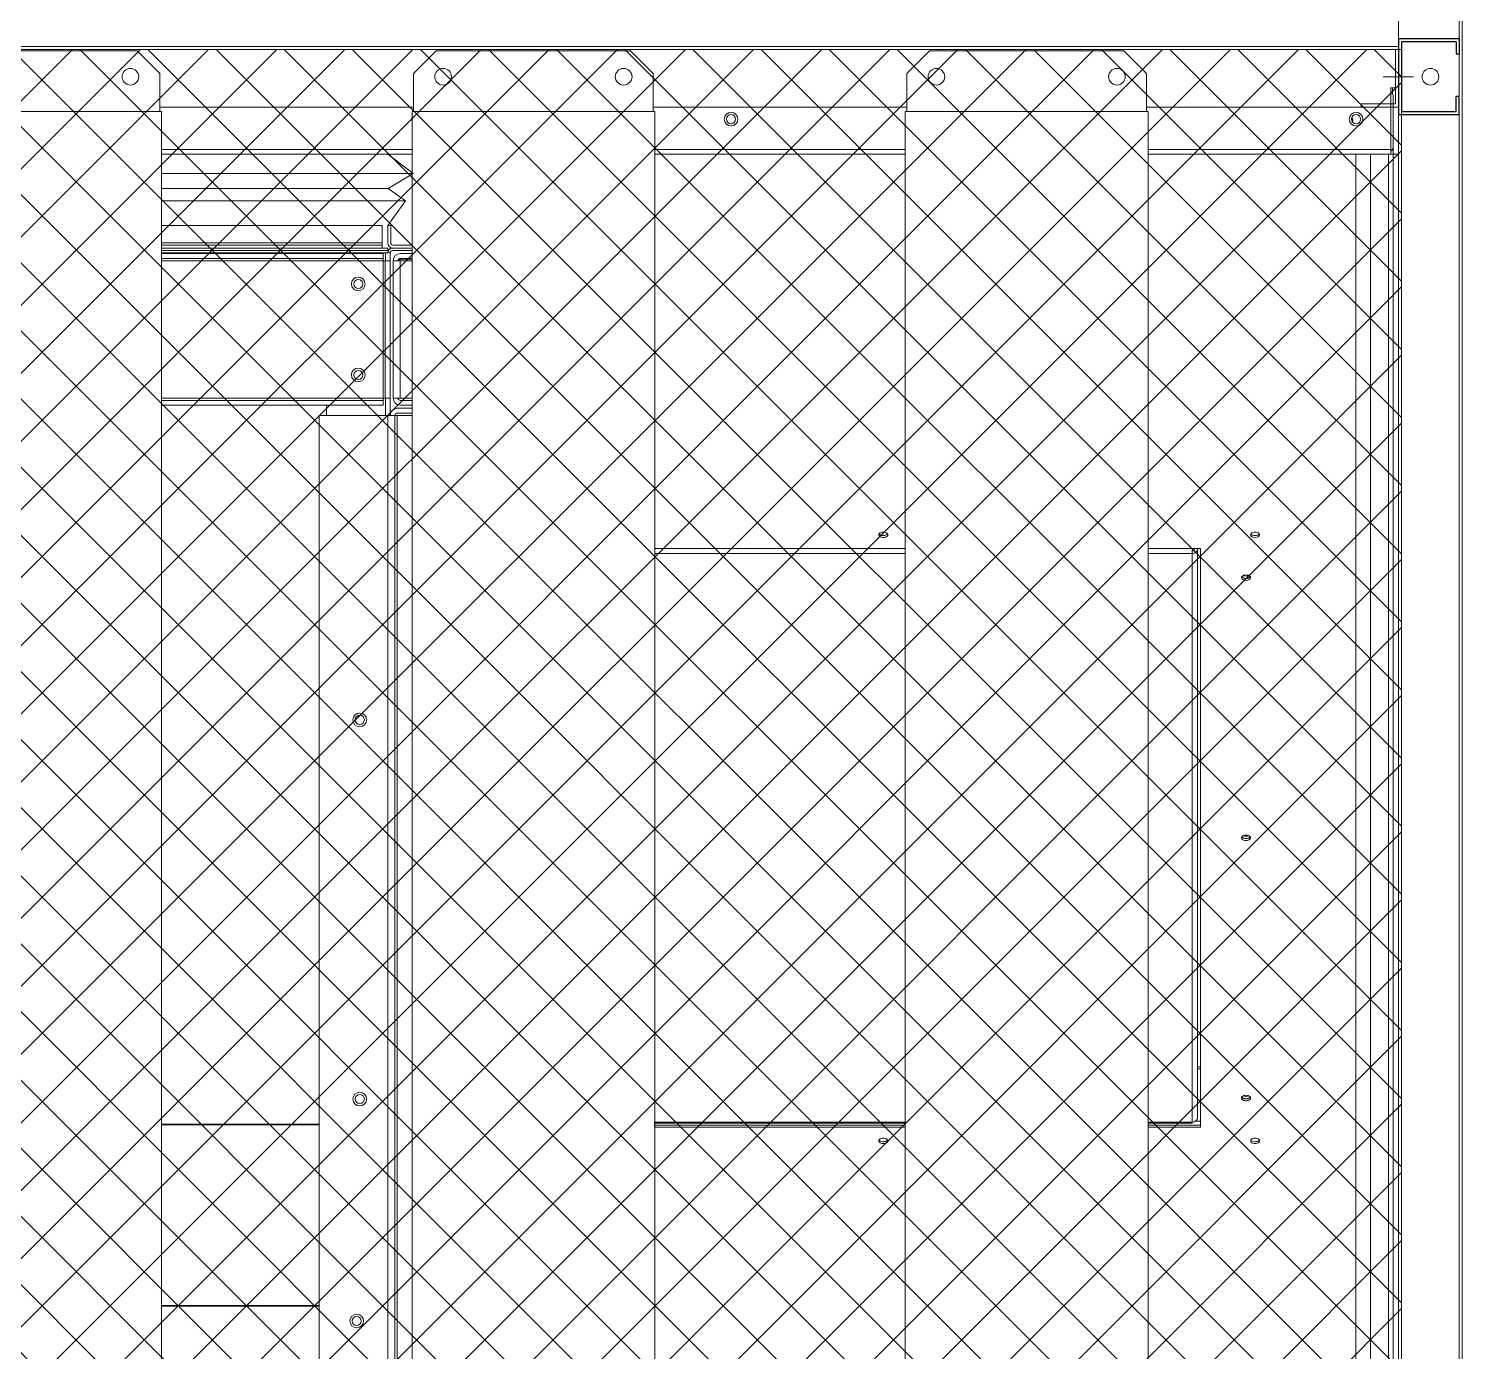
# Model space of a CAD drawing. Header units: millimetres. Extents: x -662756 to 31653, y -141394 to 22156.
# Drawn here: x 23252 to 24197, y 9584 to 10455 of the extents above; entities that cross this region are included whole.
import ezdxf

# ---------------------------------------------------------------- set-up
doc = ezdxf.new("R2010")
doc.units = ezdxf.units.MM
doc.linetypes.add('CENTER', pattern=[2, 1.25, -0.25, 0.25, -0.25])
doc.layers.add('center', color=1, linetype='CENTER')

# ---------------------------------------------------------------- blocks, each defined once
blk = doc.blocks.new('4567457')
at = {"color": 0, "lineweight": 5}
for p, q in [((322736.76, 91148.74), (322720.04, 91161.56)), ((322720.41, 91138.83), (322736.76, 91148.74)), ((322720.04, 91114.56), (322731.67, 91130.74)), ((322731.67, 91130.74), (322720.41, 91138.83))]:
    blk.add_line(p, q, dxfattribs=at)
blk = doc.blocks.new('435')
for p, q in [((-131381.95, 21088.81), (-131341.95, 21088.81)), ((-131381.95, 21088.81), (-131381.95, 21078.81)), ((-131379.95, 21086.81), (-131343.95, 21086.81)), ((-131379.95, 21086.81), (-131379.95, 21078.81)), ((-131343.95, 21086.81), (-131343.95, 21040.81)), ((-131341.95, 21088.81), (-131341.95, 21038.81)), ((-131341.95, 21088.81), (-131341.95, 21038.81)), ((-131379.95, 21078.81), (-131381.95, 21078.81)), ((-131381.95, 21038.81), (-131381.95, 21050.81)), ((-131381.95, 21050.81), (-131379.95, 21050.81)), ((-131379.95, 21040.81), (-131379.95, 21050.81)), ((-131341.95, 21038.81), (-131381.95, 21038.81)), ((-131343.95, 21040.81), (-131379.95, 21040.81))]:
    blk.add_line(p, q)
blk = doc.blocks.new('2')
at = {"lineweight": 5}
h = blk.add_hatch(dxfattribs=at)
h.set_pattern_fill('ANSI37', scale=10)
h.set_pattern_definition([(45, (-711772.87, -479271.586), (-22.4506403, 22.4506403), []), (135, (-711772.87, -479271.586), (-22.4506403, -22.4506403), [])])
h.paths.add_polyline_path([(22041.27, 8961.81), (24157.27, 8961.81), (24157.27, 10441.81), (22041.27, 10441.81)])
at = {"lineweight": 20}
for p, q in [((24155.27, 9043.81), (24155.27, 11343.81)), ((24195.27, 11341.81), (24195.27, 9068.81)), ((24197.27, 11343.81), (24197.27, 9043.81)), ((24155.27, 10443.81), (22039.27, 10443.81)), ((22041.27, 10441.81), (24157.27, 10441.81)), ((24153.27, 10441.81), (24153.27, 10405.81)), ((24157.27, 10441.81), (24157.27, 8961.81)), ((23195.85, 10440.81), (23323.85, 10440.81)), ((23338.85, 10425.81), (23323.85, 10440.81)), ((23505.99, 10425.81), (23520.99, 10440.81)), ((23520.99, 10440.81), (23648.99, 10440.81)), ((23663.99, 10425.81), (23648.99, 10440.81)), ((23831.13, 10425.81), (23846.13, 10440.81)), ((23846.13, 10440.81), (23974.13, 10440.81)), ((23989.13, 10425.81), (23974.13, 10440.81)), ((23338.85, 10400.81), (23338.85, 10425.81)), ((23505.99, 10400.81), (23505.99, 10425.81)), ((23663.99, 10400.81), (23663.99, 10425.81)), ((23831.13, 10400.81), (23831.13, 10425.81)), ((23989.13, 10400.81), (23989.13, 10425.81)), ((24130.57, 10405.81), (24130.57, 10403.81)), ((24153.27, 10405.81), (24130.57, 10405.81)), ((23339.85, 10400.81), (23179.85, 10400.81)), ((23505.99, 10403.81), (23338.85, 10403.81)), ((23339.85, 9052.81), (23339.85, 10400.81)), ((23504.99, 9052.81), (23504.99, 10400.81)), ((23664.99, 10400.81), (23504.99, 10400.81)), ((23831.13, 10403.81), (23663.99, 10403.81)), ((23664.99, 9052.81), (23664.99, 10400.81)), ((23830.13, 9052.81), (23830.13, 10400.81)), ((23990.13, 10400.81), (23830.13, 10400.81)), ((24155.27, 10403.81), (23989.13, 10403.81)), ((23990.13, 9052.81), (23990.13, 10400.81))]:
    blk.add_line(p, q, dxfattribs=at)
at = {"color": 7, "lineweight": 20}
for p, q in [((24155.27, 11340.71), (24155.27, 9098.91)), ((24197.27, 9098.91), (24197.27, 11340.71)), ((23339.85, 10375.91), (23504.99, 10375.91)), ((23664.99, 10375.91), (23830.13, 10375.91)), ((23990.13, 10375.91), (24150.17, 10375.91)), ((24151.67, 9434.32), (24151.67, 10376.87)), ((23339.85, 10372.81), (23504.99, 10372.81)), ((23664.99, 10372.81), (23830.13, 10372.81)), ((23990.13, 10372.81), (24150.17, 10372.81)), ((24136.67, 10372.81), (24136.67, 9431.84)), ((24148.57, 9431.84), (24148.57, 10372.81)), ((23443.77, 9195.41), (23443.77, 10200.51)), ((23489.07, 10200.51), (23489.07, 9195.41)), ((23493.77, 10200.51), (23493.77, 9195.41)), ((23495.27, 10200.51), (23495.27, 9195.41))]:
    blk.add_line(p, q, dxfattribs=at)
at = {"color": 7, "lineweight": 20, "ltscale": 0.0225}
blk.add_line((24150.17, 10375.91), (24150.17, 10416.41), dxfattribs=at)
at = {"color": 7, "lineweight": 20, "ltscale": 0.001722}
for p, q in [((24153.27, 10416.41), (24150.17, 10416.41)), ((24150.17, 10372.81), (24150.17, 10375.91)), ((23487.47, 10307.71), (23490.57, 10307.71))]:
    blk.add_line(p, q, dxfattribs=at)
at = {"color": 7, "lineweight": 20, "ltscale": 0.001987}
blk.add_line((24151.27, 10412.83), (24151.27, 10416.41), dxfattribs=at)
at = {"color": 7, "lineweight": 20, "ltscale": 0.018778}
blk.add_line((24151.67, 10411.31), (24151.67, 10377.51), dxfattribs=at)
at = {"color": 7, "lineweight": 20, "ltscale": 0.018973}
blk.add_line((24151.67, 10411.02), (24151.67, 10376.87), dxfattribs=at)
at = {"color": 7, "lineweight": 20, "ltscale": 3.6866e-05}
blk.add_line((24151.6, 10376.87), (24151.67, 10376.87), dxfattribs=at)
at = {"color": 0, "lineweight": 20}
for p, q in [((23505.69, 10359.99), (23339.85, 10359.99)), ((23339.85, 10350.08), (23489.34, 10350.08)), ((23500.59, 10341.99), (23339.85, 10341.99))]:
    blk.add_line(p, q, dxfattribs=at)
at = {"color": 7, "lineweight": 20, "ltscale": 0.431111}
for p, q in [((23339.85, 10325.81), (23485.27, 10325.81)), ((23339.85, 10314.31), (23485.27, 10314.31)), ((23485.27, 10312.81), (23339.85, 10312.81))]:
    blk.add_line(p, q, dxfattribs=at)
at = {"color": 7, "lineweight": 20, "ltscale": 0.006389}
for p, q in [((23485.27, 10325.81), (23485.27, 10314.31)), ((23488.97, 10314.31), (23488.97, 10325.81)), ((23490.97, 10314.31), (23490.97, 10325.81))]:
    blk.add_line(p, q, dxfattribs=at)
at = {"color": 7, "lineweight": 20, "ltscale": 0.001111}
for p, q in [((23488.97, 10325.81), (23490.97, 10325.81)), ((23485.27, 10312.81), (23485.27, 10310.81)), ((24022.67, 9771.06), (24024.67, 9771.06)), ((24022.67, 9769.67), (24024.67, 9769.67))]:
    blk.add_line(p, q, dxfattribs=at)
at = {"color": 7, "lineweight": 20, "ltscale": 0.435222}
for p, q in [((23488.97, 10310.81), (23339.85, 10310.81)), ((23488.97, 10309.21), (23339.85, 10309.21))]:
    blk.add_line(p, q, dxfattribs=at)
at = {"color": 7, "lineweight": 20, "ltscale": 0.000833333}
for p, q in [((23485.27, 10312.81), (23485.27, 10314.31)), ((23485.87, 10302.51), (23485.87, 10304.01)), ((23485.87, 10302.51), (23487.37, 10302.51)), ((23488.97, 10307.71), (23488.97, 10309.21)), ((23485.87, 10211.91), (23485.87, 10210.41)), ((23485.87, 10211.91), (23487.37, 10211.91)), ((23493.77, 10200.51), (23495.27, 10200.51))]:
    blk.add_line(p, q, dxfattribs=at)
at = {"color": 7, "lineweight": 20, "ltscale": 0.000888889}
blk.add_line((23488.97, 10309.21), (23488.97, 10310.81), dxfattribs=at)
at = {"color": 7, "lineweight": 20, "ltscale": 0.0205}
for p, q in [((23492.07, 10310.81), (23504.99, 10310.81)), ((23492.07, 10309.21), (23504.99, 10309.21))]:
    blk.add_line(p, q, dxfattribs=at)
at = {"color": 7, "lineweight": 20, "ltscale": 0.014722}
for p, q in [((23492.47, 10312.81), (23504.99, 10312.81)), ((23492.47, 10310.81), (23504.99, 10310.81))]:
    blk.add_line(p, q, dxfattribs=at)
at = {"color": 7, "lineweight": 20, "ltscale": 0.390333}
blk.add_line((23448.57, 10307.71), (23339.85, 10307.71), dxfattribs=at)
at = {"color": 7, "lineweight": 20, "ltscale": 0.431778}
for p, q in [((23339.85, 10307.21), (23485.87, 10307.21)), ((23339.85, 10304.01), (23485.87, 10304.01)), ((23339.85, 10302.51), (23485.87, 10302.51)), ((23485.87, 10211.91), (23339.85, 10211.91)), ((23485.87, 10210.41), (23339.85, 10210.41)), ((23485.87, 10207.21), (23339.85, 10207.21))]:
    blk.add_line(p, q, dxfattribs=at)
at = {"color": 7, "lineweight": 20, "ltscale": 0.021611}
blk.add_line((23487.47, 10307.71), (23448.57, 10307.71), dxfattribs=at)
at = {"color": 7, "lineweight": 20, "ltscale": 0.000277764}
blk.add_line((23448.57, 10307.21), (23448.57, 10307.71), dxfattribs=at)
at = {"color": 7, "lineweight": 20, "ltscale": 0.001778}
for p, q in [((23485.87, 10304.01), (23485.87, 10307.21)), ((23490.57, 10302.51), (23487.37, 10302.51)), ((23485.87, 10207.21), (23485.87, 10210.41)), ((23487.37, 10211.91), (23490.57, 10211.91))]:
    blk.add_line(p, q, dxfattribs=at)
at = {"color": 7, "lineweight": 20, "ltscale": 0.050333}
for p, q in [((23485.87, 10211.91), (23485.87, 10302.51)), ((23487.37, 10302.51), (23487.37, 10211.91)), ((23490.57, 10302.51), (23490.57, 10211.91)), ((23492.57, 10211.91), (23492.57, 10302.51)), ((23497.27, 10211.91), (23497.27, 10302.51))]:
    blk.add_line(p, q, dxfattribs=at)
at = {"color": 7, "lineweight": 20, "ltscale": 0.002889}
for p, q in [((23487.47, 10307.71), (23487.47, 10302.51)), ((23490.57, 10307.71), (23490.57, 10302.51))]:
    blk.add_line(p, q, dxfattribs=at)
at = {"color": 7, "lineweight": 20, "ltscale": 0.001064}
blk.add_line((23490.57, 10305.63), (23490.57, 10303.71), dxfattribs=at)
at = {"color": 7, "lineweight": 20, "ltscale": 0.000667764}
blk.add_line((23490.57, 10303.71), (23490.57, 10302.51), dxfattribs=at)
at = {"color": 7, "lineweight": 20, "ltscale": 0.002611}
for p, q in [((23497.27, 10302.51), (23492.57, 10302.51)), ((23497.27, 10211.91), (23492.57, 10211.91)), ((23493.77, 10200.51), (23489.07, 10200.51))]:
    blk.add_line(p, q, dxfattribs=at)
at = {"color": 7, "lineweight": 20, "ltscale": 0.030722}
for p, q in [((23497.27, 10307.21), (23504.99, 10307.21)), ((23497.27, 10304.01), (23504.99, 10304.01)), ((23497.27, 10303.41), (23504.99, 10303.41)), ((23504.99, 10302.51), (23497.27, 10302.51)), ((23497.27, 10211.91), (23504.99, 10211.91)), ((23504.99, 10210.41), (23497.27, 10210.41)), ((23504.99, 10207.21), (23497.27, 10207.21))]:
    blk.add_line(p, q, dxfattribs=at)
at = {"color": 7, "lineweight": 20, "ltscale": 0.000498737}
blk.add_line((23497.27, 10303.41), (23497.27, 10302.51), dxfattribs=at)
at = {"color": 7, "lineweight": 20, "ltscale": 0.003722}
blk.add_line((23448.57, 10200.51), (23448.57, 10207.21), dxfattribs=at)
at = {"color": 7, "lineweight": 20, "ltscale": 0.006333}
for p, q in [((23487.47, 10211.91), (23487.47, 10200.51)), ((23490.57, 10211.91), (23490.57, 10200.51))]:
    blk.add_line(p, q, dxfattribs=at)
at = {"color": 7, "lineweight": 20, "ltscale": 0.00631}
blk.add_line((23490.57, 10211.91), (23490.57, 10200.55), dxfattribs=at)
at = {"color": 7, "lineweight": 20, "ltscale": 0.025167}
blk.add_line((23489.07, 10200.51), (23443.77, 10200.51), dxfattribs=at)
at = {"color": 7, "lineweight": 20, "ltscale": 0.016833}
for p, q in [((23495.27, 10205.21), (23504.99, 10205.21)), ((23495.27, 10202.01), (23504.99, 10202.01))]:
    blk.add_line(p, q, dxfattribs=at)
at = {"color": 7, "lineweight": 20, "ltscale": 0.039056}
blk.add_line((23495.27, 10200.51), (23504.99, 10200.51), dxfattribs=at)
at = {"color": 7, "lineweight": 20, "ltscale": 0.248889}
for p, q in [((23830.13, 10112.8), (23664.99, 10112.8)), ((24024.67, 10112.8), (23990.13, 10112.8)), ((23664.56, 9732.53), (23830.13, 9732.53)), ((23664.56, 9731.25), (23830.13, 9731.25)), ((23990.13, 9732.53), (24024.67, 9732.53)), ((23990.13, 9731.25), (24024.67, 9731.25))]:
    blk.add_line(p, q, dxfattribs=at)
at = {"color": 7, "lineweight": 20, "ltscale": 0.001839}
blk.add_line((24019.17, 10112.8), (24019.17, 10109.49), dxfattribs=at)
at = {"color": 7, "lineweight": 20, "ltscale": 0.000951508}
blk.add_line((24019.17, 10111.09), (24019.17, 10112.8), dxfattribs=at)
at = {"color": 7, "lineweight": 20, "ltscale": 0.00028598}
for p, q in [((24020.67, 10112.8), (24020.67, 10112.29)), ((24022.67, 10112.8), (24022.67, 10112.29))]:
    blk.add_line(p, q, dxfattribs=at)
at = {"color": 7, "lineweight": 20, "ltscale": 0.208295}
for p, q in [((24022.67, 9737.36), (24022.67, 10112.29)), ((24019.17, 9734.56), (24019.17, 10109.49))]:
    blk.add_line(p, q, dxfattribs=at)
at = {"color": 7, "lineweight": 20, "ltscale": 0.211973}
blk.add_line((24024.67, 10112.8), (24024.67, 9731.25), dxfattribs=at)
at = {"color": 7, "lineweight": 20, "ltscale": 0.242778}
for p, q in [((23830.13, 10109.49), (23664.99, 10109.49)), ((24019.17, 10109.49), (23990.13, 10109.49)), ((23664.56, 9734.56), (23830.13, 9734.56)), ((23664.56, 9733.86), (23830.13, 9733.86)), ((23990.13, 9734.56), (24019.17, 9734.56)), ((23990.13, 9733.86), (24019.17, 9733.86))]:
    blk.add_line(p, q, dxfattribs=at)
at = {"color": 7, "lineweight": 20, "ltscale": 0.387667}
for p, q in [((23443.77, 9733.17), (23339.85, 9733.17)), ((23443.77, 9732.87), (23339.85, 9732.87)), ((23443.77, 9613.8), (23339.85, 9613.8)), ((23443.77, 9613.31), (23339.85, 9613.31))]:
    blk.add_line(p, q, dxfattribs=at)
at = {"color": 7, "lineweight": 20, "ltscale": 0.000391542}
blk.add_line((24019.17, 9733.86), (24019.17, 9734.56), dxfattribs=at)
at = {"color": 7, "lineweight": 20, "ltscale": 0.00172}
blk.add_line((24021.57, 9735.33), (24024.67, 9735.33), dxfattribs=at)
at = {"color": 0, "lineweight": 20}
for points in [[(23339.85, 10372.81), (23504.99, 10372.81)], [(23664.99, 10372.81), (23830.13, 10372.81)], [(23990.13, 10372.81), (24155.27, 10372.81), (24155.27, 9093.81), (23990.13, 9093.81)], [(24126.97, 10372.81), (24126.97, 9093.81)]]:
    blk.add_lwpolyline(points, dxfattribs=at)
at = {"lineweight": 20}
for centre in [(23319.35, 10423.81), (23525.49, 10423.81), (23644.49, 10423.81), (23850.63, 10423.81), (23969.63, 10423.81), (24176.27, 10423.81)]:
    blk.add_circle(centre, 5.5, dxfattribs=at)
at = {"color": 7, "lineweight": 20}
for centre, radius in [((23715.27, 10395.81), 4.5), ((23715.27, 10395.81), 3), ((24127.27, 10395.81), 4.5), ((24127.27, 10395.81), 3), ((23469.57, 10287.21), 4.5), ((23469.57, 10287.21), 3), ((23469.57, 10227.21), 4.5), ((23469.57, 10227.21), 3), ((23470.57, 9999.81), 4.5), ((23470.57, 9999.81), 3), ((23470.57, 9749.81), 4.5), ((23470.57, 9749.81), 3), ((23468.57, 9603.51), 4.5), ((23468.57, 9603.51), 3)]:
    blk.add_circle(centre, radius, dxfattribs=at)
for centre, radius, start, end in [((24148.57, 10411.31), 3.1, 0, 58.92712), ((23509.27, 10395.81), 4.5, 162.01013, 197.98987), ((24148.57, 10377.51), 3.1, 301.07295, 0), ((23492.47, 10314.31), 3.5, 180, 270), ((23492.07, 10307.71), 3.1, 90, 180), ((23492.47, 10314.31), 1.5, 180, 270), ((23492.07, 10307.71), 1.5, 90, 180), ((23497.27, 10302.51), 4.7, 90, 180), ((23497.27, 10302.51), 1.5, 90, 180), ((23497.27, 10211.91), 4.7, 180, 270), ((23497.27, 10211.91), 1.5, 180, 270), ((23495.27, 10200.51), 4.7, 90, 180), ((23495.27, 10200.51), 1.5, 90, 180)]:
    blk.add_arc(centre, radius, start, end, dxfattribs=at)
for centre, major_axis, ratio, start_param, end_param in [((24148.57, 10411.02), (3.1, 0), 0.798636, 6.283185, 6.304947), ((24122.17, 10396.63), (3, 0), 0.601815, 5.503559, 5.92147), ((24122.17, 10395.35), (3, 0), 0.601815, 0.000029, 0.747194), ((24122.17, 10395.35), (3, 0), 0.601815, 5.687848, 6.283214), ((24148.57, 10376.87), (3.1, 0), 0.798636, 5.254714, 6.283185), ((23487.47, 10307.71), (-3.1, 0), 0.598536, 4.062891, 4.207317), ((23487.47, 10307.71), (-3.1, 0), 0.598536, 3.141593, 3.15736), ((23497.27, 10302.51), (-1.5, 0), 0.599024, 4.712389, 6.283185), ((23490.57, 10198.67), (4.7, 0), 0.598536, 1.549158, 1.570796), ((23490.57, 10198.67), (4.7, 0), 0.598536, 0.711784, 0.817393), ((23815.67, 10121.83), (3, 0), 0.601815, 0.000029, 3.141622), ((23815.67, 10121.83), (3, 0), 0.601815, 3.141622, 5.212389), ((23815.67, 10123.11), (3, 0), 0.601815, 3.503307, 5.212389), ((23815.67, 10123.11), (3, 0), 0.601815, 5.212389, 5.92147), ((23815.67, 10121.83), (3, 0), 0.601815, 5.212389, 6.283214), ((24060.67, 10121.83), (3, 0), 0.601815, 2.070796, 3.141622), ((24060.67, 10121.83), (3, 0), 0.601815, 3.141622, 6.283214), ((24060.67, 10123.11), (3, 0), 0.601815, 3.503307, 5.92147), ((24060.67, 10121.83), (3, 0), 0.601815, 0.000029, 2.070796), ((24019.17, 10112.29), (1.5, 0), 0.798636, 4.712389, 6.283185), ((24019.17, 10112.29), (3.5, 0), 0.798636, 4.712389, 6.283185), ((24054.67, 10093.55), (3, 0), 0.601815, 2.070796, 3.141622), ((24054.67, 10093.55), (3, 0), 0.601815, 3.141622, 6.283214), ((24054.67, 10094.82), (3, 0), 0.601815, 3.503307, 5.92147), ((24054.67, 10094.82), (-3, 0), 0.601815, 0.361715, 1.070796), ((24054.67, 10096.42), (-3, 0), 0.601815, 0.921032, 1.070796), ((24054.67, 10093.55), (3, 0), 0.601815, 0.000029, 2.070796), ((24054.67, 10096.42), (-3, 0), 0.601815, 1.070796, 2.22056), ((24054.67, 10094.82), (-3, 0), 0.601815, 1.070796, 2.779878), ((24054.67, 9922.03), (3, 0), 0.601815, 0.000029, 3.141622), ((24054.67, 9922.03), (3, 0), 0.601815, 3.141622, 5.212389), ((24054.67, 9923.31), (3, 0), 0.601815, 3.503307, 5.212389), ((24054.67, 9923.31), (-3, 0), 0.601815, 0.361715, 2.779878), ((24054.67, 9924.9), (-3, 0), 0.601815, 0.921032, 2.22056), ((24054.67, 9923.31), (3, 0), 0.601815, 5.212389, 5.92147), ((24054.67, 9922.03), (3, 0), 0.601815, 5.212389, 6.283214), ((24054.67, 9750.51), (3, 0), 0.601815, 0.000029, 3.141622), ((24054.67, 9753.39), (-3, 0), 0.601815, 0.921032, 2.22056), ((24054.67, 9750.51), (3, 0), 0.601815, 3.141622, 5.212389), ((24054.67, 9751.79), (3, 0), 0.601815, 3.503307, 5.212389), ((24054.67, 9751.79), (-3, 0), 0.601815, 0.361715, 2.779878), ((24054.67, 9751.79), (3, 0), 0.601815, 5.212389, 5.92147), ((24054.67, 9750.51), (3, 0), 0.601815, 5.212389, 6.283214), ((24019.17, 9737.36), (3.5, 0), 0.798636, 4.712389, 6.283185), ((23815.67, 9722.23), (3, 0), 0.601815, 0.000029, 3.141622), ((24060.67, 9722.23), (3, 0), 0.601815, 0.000029, 3.141622), ((23815.67, 9722.23), (3, 0), 0.601815, 3.141622, 5.212389), ((23815.67, 9723.5), (3, 0), 0.601815, 3.503307, 5.212389), ((23815.67, 9723.5), (3, 0), 0.601815, 5.212389, 5.92147), ((23815.67, 9722.23), (3, 0), 0.601815, 5.212389, 6.283214), ((24060.67, 9722.23), (3, 0), 0.601815, 3.141622, 5.212389), ((24060.67, 9723.5), (3, 0), 0.601815, 3.503307, 5.212389), ((24060.67, 9723.5), (3, 0), 0.601815, 5.212389, 5.92147), ((24060.67, 9722.23), (3, 0), 0.601815, 5.212389, 6.283214)]:
    blk.add_ellipse(centre, major_axis=major_axis, ratio=ratio, start_param=start_param, end_param=end_param, dxfattribs=at)
at = {"layer": 'center', "lineweight": 20}
for p, q in [((24145.18, 10423.81), (24165.18, 10423.81)), ((24145.27, 10423.82), (24165.27, 10423.82))]:
    blk.add_line(p, q, dxfattribs=at)
at = {"lineweight": 20, "xscale": -1}
blk.add_blockref('435', (-107186.68, -10640), dxfattribs=at)
at = {"color": 0, "lineweight": 20}
blk.add_blockref('4567457', (-299231.07, -80788.75), dxfattribs=at)

msp = doc.modelspace()

# ---------------------------------------------------------------- block references
msp.add_blockref('2', (0, 0))

doc.saveas('drawing.dxf')
